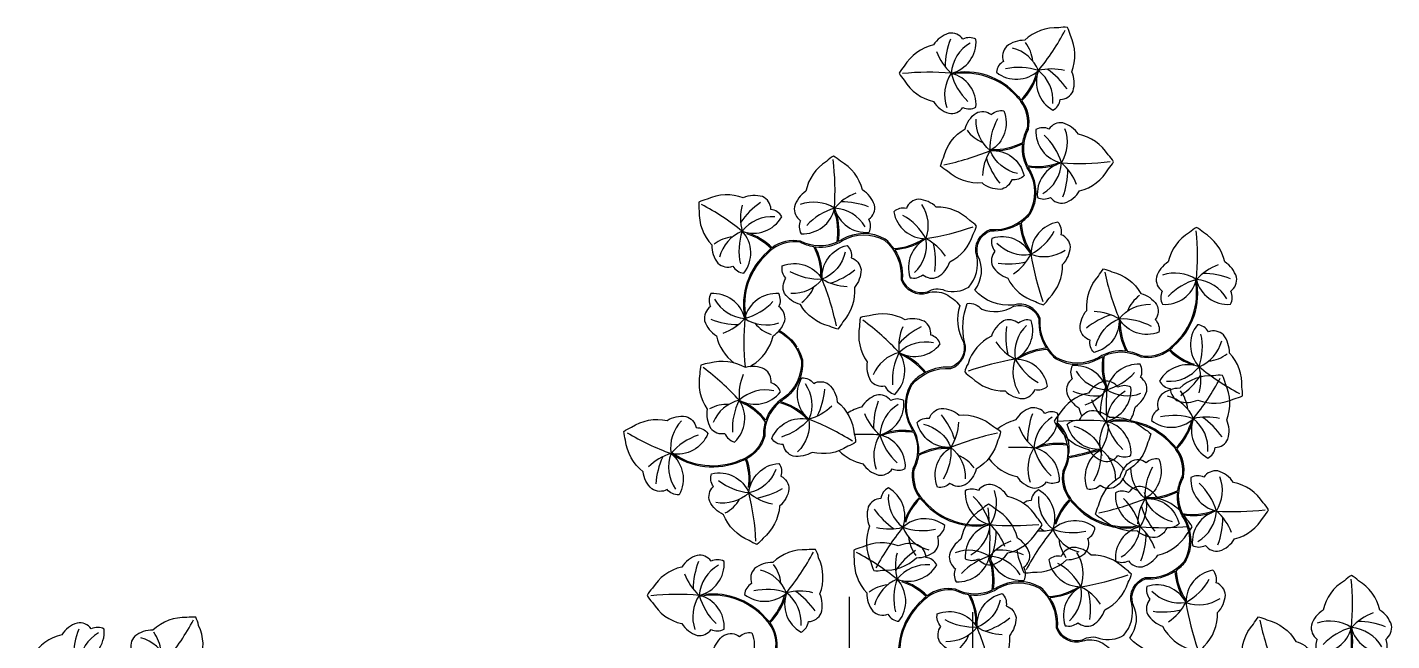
# Model space of a CAD drawing. Header units: millimetres. Extents: x 234.09 to 238.61, y 162.01 to 166.57.
# Drawn here: x 236.853 to 238.598, y 165.661 to 166.446 of the extents above; entities that cross this region are included whole.
import ezdxf

# ---------------------------------------------------------------- set-up
doc = ezdxf.new("R2010")
doc.units = ezdxf.units.MM
for name, color, linetype in [('62', 62, 'Continuous'), ('63', 63, 'Continuous'), ('CauleArvore', 253, 'Continuous')]:
    doc.layers.add(name, color=color, linetype=linetype)

msp = doc.modelspace()

# ---------------------------------------------------------------- linework, layer by layer
at = {"layer": '62'}
for points in [[(238.1799, 166.3906, 0.127493), (238.1464, 166.3905, 0.236268), (238.1132, 166.4194)], [(238.1649, 166.3486, 0.249386), (238.1464, 166.3905, 0.13922), (238.1045, 166.3928, 0.13922)], [(238.0753, 166.2562, -0.127493), (238.0849, 166.2882, -0.236268), (238.0666, 166.3283)], [(238.1198, 166.2587, -0.249386), (238.0849, 166.2882, -0.13922), (238.0946, 166.3291, -0.13922)], [(238.1522, 166.2332, 0.249386), (238.1758, 166.2724, 0.13922), (238.1536, 166.308, 0.13922)], [(238.1952, 166.245, 0.127493), (238.1758, 166.2724, 0.236268), (238.1804, 166.3162)], [(237.913, 166.2338, 0.127493), (237.8857, 166.2145, 0.236268), (237.8419, 166.2191)], [(237.7675, 166.2185, 0.127493), (237.7676, 166.1851, 0.236268), (237.7386, 166.1519)], [(238.0274, 166.153, 0.127493), (238.0026, 166.1755, 0.236268), (237.9975, 166.2192)], [(237.8094, 166.2035, 0.249386), (237.7676, 166.1851, 0.13922), (237.7653, 166.1432, 0.13922)], [(237.9248, 166.1908, 0.249386), (237.8857, 166.2145, 0.13922), (237.8501, 166.1923, 0.13922)], [(237.9881, 166.1321, 0.249386), (238.0026, 166.1755, 0.13922), (237.9731, 166.2053, 0.13922)], [(238.0934, 166.1699, 0.249386), (238.1368, 166.1555, 0.13922), (238.1667, 166.185, 0.13922)], [(237.8994, 166.1584, -0.249386), (237.8698, 166.1235, -0.13922), (237.829, 166.1332, -0.13922)], [(238.1144, 166.1306, 0.127493), (238.1368, 166.1555, 0.236268), (238.1806, 166.1606)], [(237.9019, 166.114, -0.127493), (237.8698, 166.1235, -0.236268), (237.8298, 166.1052)], [(238.2175, 166.0827, -0.127493), (238.2496, 166.0731, -0.236268), (238.2896, 166.0915)], [(237.973, 166.0629, 0.127493), (237.9683, 166.0298, 0.236268), (237.9349, 166.0011)], [(238.1313, 166.0646, 0.249386), (238.1168, 166.0212, 0.13922), (238.1463, 165.9913, 0.13922)], [(238.22, 166.0382, -0.249386), (238.2496, 166.0731, -0.13922), (238.2905, 166.0635, -0.13922)], [(238.0123, 166.0421, 0.249386), (237.9683, 166.0298, 0.13922), (237.96, 165.9886, 0.13922)], [(238.092, 166.0436, 0.127493), (238.1168, 166.0212, 0.236268), (238.122, 165.9775)], [(238.31, 165.9931, 0.249386), (238.3519, 166.0116, 0.13922), (238.3542, 166.0535, 0.13922)], [(238.352, 165.9781, 0.127493), (238.3519, 166.0116, 0.236268), (238.3808, 166.0448)], [(238.1946, 166.0058, 0.249386), (238.2337, 165.9822, 0.13922), (238.2694, 166.0044, 0.13922)], [(237.7689, 166.0019, 0.127493), (237.7639, 165.9688, 0.236268), (237.7303, 165.9403)], [(237.8482, 165.99, -0.249386), (237.853, 165.9445, -0.13922), (237.8177, 165.9217, -0.13922)], [(237.8081, 165.9807, 0.249386), (237.7639, 165.9688, 0.13922), (237.7553, 165.9277, 0.13922)], [(238.2064, 165.9629, 0.127493), (238.2337, 165.9822, 0.236268), (238.2775, 165.9776)], [(238.3781, 165.9452, 0.127493), (238.3446, 165.9451, 0.236268), (238.3114, 165.9741)], [(237.8821, 165.961, -0.127493), (237.853, 165.9445, -0.236268), (237.8385, 165.9029)], [(237.9672, 165.9635, 0.249386), (237.9436, 165.9243, 0.13922), (237.9658, 165.8887, 0.13922)], [(237.9242, 165.9516, 0.127493), (237.9436, 165.9243, 0.236268), (237.939, 165.8805)], [(237.9996, 165.938, -0.249386), (238.0345, 165.9084, -0.13922), (238.0248, 165.8676, -0.13922)], [(238.0441, 165.9405, -0.127493), (238.0345, 165.9084, -0.236268), (238.0529, 165.8684)], [(238.1642, 165.947, 0.249386), (238.1406, 165.9078, 0.13922), (238.1628, 165.8722, 0.13922)], [(238.2361, 165.9379, -0.127493), (238.2265, 165.9058, -0.236268), (238.2449, 165.8658)], [(238.3631, 165.9033, 0.249386), (238.3446, 165.9451, 0.13922), (238.3027, 165.9474, 0.13922)], [(238.1213, 165.9351, 0.127493), (238.1406, 165.9078, 0.236268), (238.136, 165.864)], [(238.1916, 165.9354, -0.249386), (238.2265, 165.9058, -0.13922), (238.2168, 165.865, -0.13922)], [(238.318, 165.8133, -0.249386), (238.2831, 165.8429, -0.13922), (238.2928, 165.8837, -0.13922)], [(237.8107, 165.8801, -0.249386), (237.7762, 165.8501, -0.13922), (237.7373, 165.8658, -0.13922)], [(238.2735, 165.8108, -0.127493), (238.2831, 165.8429, -0.236268), (238.2648, 165.8829)], [(238.3934, 165.7997, 0.127493), (238.374, 165.827, 0.236268), (238.3786, 165.8708)], [(237.8064, 165.8358, -0.127493), (237.7762, 165.8501, -0.236268), (237.7338, 165.838)], [(238.3504, 165.7878, 0.249386), (238.374, 165.827, 0.13922), (238.3518, 165.8626, 0.13922)], [(237.9545, 165.848, 0.249386), (237.973, 165.8062, 0.13922), (238.0149, 165.8039, 0.13922)], [(238.1465, 165.8454, 0.249386), (238.165, 165.8036, 0.13922), (238.2069, 165.8013, 0.13922)], [(237.9395, 165.8061, 0.127493), (237.973, 165.8062, 0.236268), (238.0062, 165.7772)], [(238.1455, 165.8015, 0.073906), (238.165, 165.8036, 0.236268), (238.1982, 165.7747)], [(238.1112, 165.7884, 0.127493), (238.0839, 165.7691, 0.236268), (238.0401, 165.7737)], [(237.9656, 165.7732, 0.127493), (237.9657, 165.7397, 0.236268), (237.9368, 165.7065)], [(238.123, 165.7455, 0.249386), (238.0839, 165.7691, 0.13922), (238.0482, 165.7469, 0.13922)], [(238.2256, 165.7077, 0.127493), (238.2008, 165.7301, 0.236268), (238.1956, 165.7738)], [(237.8578, 165.7225, 0.127493), (237.8244, 165.7224, 0.236268), (237.7912, 165.7514)], [(238.0076, 165.7582, 0.249386), (237.9657, 165.7397, 0.13922), (237.9635, 165.6978, 0.13922)], [(238.1863, 165.6867, 0.249386), (238.2008, 165.7301, 0.13922), (238.1713, 165.76, 0.13922)], [(237.8429, 165.6806, 0.249386), (237.8244, 165.7224, 0.13922), (237.7825, 165.7247, 0.13922)], [(238.2916, 165.7245, 0.249386), (238.335, 165.7101, 0.13922), (238.3649, 165.7396, 0.13922)], [(238.0976, 165.7131, -0.249386), (238.068, 165.6782, -0.13922), (238.0272, 165.6878, -0.13922)], [(238.3126, 165.6852, 0.127493), (238.335, 165.7101, 0.236268), (238.3788, 165.7152)], [(238.1001, 165.6686, -0.127493), (238.068, 165.6782, -0.236268), (238.028, 165.6598)], [(237.0651, 165.6359, 0.127493), (237.0316, 165.6358, 0.236268), (236.9984, 165.6648)]]:
    msp.add_lwpolyline(points, format="xyb", dxfattribs=at)
for centre, radius, start, end in [((237.8831, 166.6021), 0.3378, 321.2118, 331.7714), ((238.1255, 166.3945), 0.0985, 158.483, 179.4589), ((238.0834, 166.3835), 0.0487, 119.6574, 175.67), ((238.0926, 166.3982), 0.0467, 5.6141, 37.1536), ((238.079, 166.4372), 0.0667, 199.4906, 228.5531), ((238.102, 166.3111), 0.0985, 34.6356, 55.6115), ((238.0057, 166.0506), 0.3378, 85.0591, 95.6188), ((238.0757, 166.3598), 0.0492, 146.1879, 199.3614), ((238.1091, 166.4069), 0.0768, 194.8643, 226.5674), ((238.0927, 166.342), 0.0467, 216.393, 247.9324), ((237.9565, 166.6007), 0.3378, 281.7752, 292.3348), ((237.5485, 166.2363), 0.3378, 356.2981, 6.8577), ((238.1736, 166.3084), 0.0985, 197.935, 218.9109), ((238.1977, 166.6095), 0.3378, 266.2981, 276.8577), ((238.0854, 166.2631), 0.0985, 339.7219, 0.6979), ((237.5559, 165.9217), 0.3378, 51.2118, 61.7714), ((237.8469, 166.1406), 0.0985, 124.6356, 145.6115), ((237.8949, 166.124), 0.0985, 69.7219, 90.6979), ((237.9499, 166.5092), 0.3378, 278.9788, 289.5384), ((238.012, 166.1523), 0.3378, 355.0591, 5.6188), ((237.7598, 166.1312), 0.0467, 95.6141, 127.1536), ((237.9568, 166.2417), 0.079, 273.5334, 303.1581), ((237.9163, 166.1466), 0.0985, 352.4026, 13.3785), ((238.1079, 166.2417), 0.0985, 262.4026, 283.3785), ((238.4705, 166.2082), 0.3378, 188.9788, 199.5384), ((237.8497, 166.2122), 0.0985, 287.935, 308.9109), ((238.5621, 166.2015), 0.3378, 191.7752, 202.3348), ((238.3212, 166.0823), 0.0492, 56.1879, 109.3614), ((238.3985, 166.0791), 0.0667, 109.4906, 138.5531), ((238.3558, 166.0325), 0.0985, 68.483, 89.4589), ((237.816, 166.1314), 0.0467, 306.393, 337.9324), ((237.5573, 165.9951), 0.3378, 11.7752, 22.3348), ((238.3683, 166.0489), 0.0768, 104.8643, 136.5674), ((238.3449, 166.0746), 0.0487, 29.6574, 85.67), ((237.7745, 166.122), 0.0487, 209.6574, 265.67), ((237.7512, 166.1477), 0.0768, 284.8643, 316.5674), ((238.3034, 166.0653), 0.0467, 126.393, 157.9324), ((238.2697, 165.9844), 0.0985, 107.935, 128.9109), ((237.7636, 166.1641), 0.0985, 248.483, 269.4589), ((237.7209, 166.1176), 0.0667, 289.4906, 318.5531), ((238.1075, 166.0444), 0.3378, 175.0591, 185.6188), ((237.7982, 166.1143), 0.0492, 236.1879, 289.3614), ((237.8199, 166.097), 0.0467, 219.4615, 251.001), ((237.721, 165.7996), 0.3378, 42.9618, 53.5214), ((238.0404, 165.9744), 0.0985, 116.3856, 137.3616), ((238.2031, 166.0501), 0.0985, 172.4026, 193.3785), ((238.3596, 166.0654), 0.0467, 275.6141, 307.1536), ((237.5149, 165.7404), 0.3378, 42.5222, 53.0818), ((238.1696, 165.6875), 0.3378, 98.9788, 109.5384), ((238.5635, 166.2749), 0.3378, 231.2118, 241.7714), ((238.2725, 166.056), 0.0985, 304.6356, 325.6115), ((238.0813, 166.1568), 0.3378, 321.2118, 331.7714), ((237.775, 165.9913), 0.0985, 334.1591, 355.1351), ((238.2245, 166.0727), 0.0985, 249.7219, 270.6979), ((238.3237, 165.9491), 0.0985, 158.483, 179.4589), ((238.5709, 165.9604), 0.3378, 176.2981, 181.7574), ((238.2816, 165.9381), 0.0487, 119.6574, 175.67), ((238.2908, 165.9528), 0.0467, 5.6141, 37.1536), ((237.7482, 165.9167), 0.0467, 86.9246, 118.464), ((238.034, 165.9336), 0.0985, 159.7219, 180.6979), ((238.2772, 165.9918), 0.0667, 199.4906, 228.5531), ((237.7252, 165.9079), 0.0492, 135.4956, 188.6691), ((237.7295, 165.63), 0.3378, 57.9993, 68.5589), ((237.9458, 165.8883), 0.0985, 17.935, 38.9109), ((238.2311, 165.9171), 0.0985, 159.7219, 180.6979), ((238.2039, 165.6052), 0.3378, 85.0591, 95.6188), ((238.2739, 165.9144), 0.0492, 146.1879, 199.3614), ((238.3073, 165.9615), 0.0768, 194.8643, 226.5674), ((238.3002, 165.8658), 0.0985, 34.6356, 55.6115), ((237.7932, 166.2175), 0.3378, 239.2382, 249.7979), ((237.7354, 165.8511), 0.0768, 108.2896, 139.9927), ((237.9218, 165.5872), 0.3378, 86.2981, 91.8134), ((238.1629, 165.5959), 0.3378, 101.7752, 112.3348), ((238.1188, 165.5707), 0.3378, 86.2981, 91.8134), ((237.6953, 165.8365), 0.0667, 106.3039, 135.3664), ((237.7555, 165.8554), 0.0985, 155.3981, 176.374), ((237.7221, 165.8832), 0.0487, 159.187, 215.1996), ((238.0267, 165.8546), 0.0467, 36.393, 67.9324), ((238.2187, 165.852), 0.0467, 36.393, 67.9324), ((238.2909, 165.8967), 0.0467, 216.393, 247.9324), ((237.4479, 165.7704), 0.3378, 3.0856, 13.6452), ((237.7697, 165.9408), 0.0985, 279.2455, 300.2214), ((238.0437, 165.8369), 0.0492, 326.1879, 19.3614), ((238.2357, 165.8343), 0.0492, 326.1879, 19.3614), ((237.7242, 165.8659), 0.0467, 297.7034, 329.2429), ((238.0103, 165.7898), 0.0768, 14.8643, 46.5674), ((237.7467, 165.7909), 0.3378, 356.2981, 6.8577), ((238.1547, 166.1554), 0.3378, 281.7752, 292.3348), ((238.2023, 165.7872), 0.0768, 14.8643, 46.5674), ((238.3718, 165.863), 0.0985, 197.935, 218.9109), ((238.0174, 165.8855), 0.0985, 214.6356, 235.6115), ((238.3959, 166.1641), 0.3378, 266.2981, 276.8577), ((238.2836, 165.8177), 0.0985, 339.7219, 0.6979), ((238.2363, 165.5945), 0.3378, 141.2118, 151.7714), ((238.036, 165.8132), 0.0487, 299.6574, 355.67), ((238.1137, 166.1461), 0.3378, 265.0591, 275.6188), ((238.0404, 165.7595), 0.0667, 19.4906, 48.5531), ((237.9939, 165.8022), 0.0985, 338.483, 359.4589), ((238.4283, 165.592), 0.3378, 141.2118, 151.7714), ((238.2094, 165.8829), 0.0985, 231.9295, 235.6115), ((238.228, 165.8106), 0.0487, 299.6574, 355.67), ((238.3057, 166.1435), 0.3378, 265.0591, 275.6188), ((238.2324, 165.7569), 0.0667, 19.4906, 48.5531), ((238.1859, 165.7996), 0.0985, 338.483, 359.4589), ((238.0268, 165.7985), 0.0467, 185.6141, 217.1536), ((238.2188, 165.7959), 0.0467, 185.6141, 217.1536), ((237.8034, 165.7264), 0.0985, 158.483, 179.4589), ((237.561, 165.9341), 0.3378, 321.2118, 331.7714), ((237.7541, 165.4764), 0.3378, 51.2118, 61.7714), ((238.0451, 165.6953), 0.0985, 124.6356, 145.6115), ((238.0931, 165.6786), 0.0985, 69.7219, 90.6979), ((237.7569, 165.7691), 0.0667, 199.4906, 228.5531), ((237.7613, 165.7154), 0.0487, 119.6574, 175.67), ((237.7706, 165.7302), 0.0467, 5.6141, 37.1536), ((238.1481, 166.0638), 0.3378, 278.9788, 289.5384), ((237.958, 165.6859), 0.0467, 95.6141, 127.1536), ((238.155, 165.7963), 0.079, 273.5334, 303.1581), ((238.2102, 165.7069), 0.3378, 355.0591, 5.6188), ((237.6837, 165.3825), 0.3378, 85.0591, 95.6188), ((237.7536, 165.6917), 0.0492, 146.1879, 199.3614), ((237.787, 165.7388), 0.0768, 194.8643, 226.5674), ((237.7799, 165.6431), 0.0985, 34.6356, 55.6115), ((238.1145, 165.7012), 0.0985, 352.4026, 13.3785), ((238.6687, 165.7628), 0.3378, 188.9788, 199.5384), ((238.3061, 165.7963), 0.0985, 262.4026, 283.3785), ((238.5967, 165.6337), 0.0667, 109.4906, 138.5531), ((237.0107, 165.6398), 0.0985, 158.483, 179.4589), ((236.7683, 165.8475), 0.3378, 321.2118, 331.7714), ((237.7555, 165.5498), 0.3378, 11.7752, 22.3348), ((238.0479, 165.7669), 0.0985, 287.935, 308.9109), ((238.7603, 165.7562), 0.3378, 191.7752, 202.3348), ((238.5194, 165.637), 0.0492, 56.1879, 109.3614), ((238.5664, 165.6036), 0.0768, 104.8643, 136.5674), ((238.5431, 165.6293), 0.0487, 29.6574, 85.67), ((238.554, 165.5872), 0.0985, 68.483, 89.4589), ((236.9686, 165.6288), 0.0487, 119.6574, 175.67), ((236.9778, 165.6436), 0.0467, 5.6141, 37.1536), ((238.0142, 165.686), 0.0467, 306.393, 337.9324)]:
    msp.add_arc(centre, radius, start, end, dxfattribs=at)
at = {"layer": '63'}
for points in [[(238.1464, 166.3905, 0.367619), (238.1649, 166.3399, 0.244009), (238.1744, 166.3537, 0.287728), (238.1907, 166.3644, 0.1746), (238.1891, 166.389, 0.205226), (238.1873, 166.4353, 0.068851), (238.1836, 166.4458, 0.068851), (238.1724, 166.4453, 0.205226), (238.1289, 166.4293, 0.1746), (238.1056, 166.4215, 0.287728), (238.1018, 166.4024, 0.244009), (238.0927, 166.3884, 0.367619)], [(238.0123, 166.4234, 0.205226), (237.9748, 166.3962, 0.068851), (237.9682, 166.3872, 0.068851), (237.9748, 166.3782, 0.205226), (238.0123, 166.3509, 0.1746), (238.0318, 166.3359, 0.287728), (238.0498, 166.3434, 0.244009), (238.0665, 166.3437, 0.367619), (238.0348, 166.3872, 0.367619), (238.0665, 166.4306, 0.244009), (238.0498, 166.4309, 0.287728), (238.0318, 166.4384, 0.1746)], [(238.0849, 166.2882, -0.367619), (238.1281, 166.2562, -0.244009), (238.1123, 166.251, -0.287728), (238.0974, 166.2385, -0.1746), (238.0743, 166.2469, -0.205226), (238.0303, 166.2617, -0.068851), (238.0213, 166.2683, -0.068851), (238.025, 166.2789, -0.205226), (238.0526, 166.3161, -0.1746), (238.0667, 166.3362, -0.287728), (238.0862, 166.3344, -0.244009), (238.1022, 166.3392, -0.367619)], [(238.1758, 166.2724, 0.367619), (238.1451, 166.2282, 0.244009), (238.1618, 166.2283, 0.287728), (238.18, 166.2212, 0.1746), (238.1991, 166.2366, 0.205226), (238.236, 166.2647, 0.068851), (238.2425, 166.2738, 0.068851), (238.2356, 166.2827, 0.205226), (238.1976, 166.3091, 0.1746), (238.1777, 166.3236, 0.287728), (238.1599, 166.3158, 0.244009), (238.1432, 166.3151, 0.367619)], [(237.8857, 166.2145, 0.367619), (237.9298, 166.1837, 0.244009), (237.9297, 166.2004, 0.287728), (237.9368, 166.2186, 0.1746), (237.9214, 166.2378, 0.205226), (237.8934, 166.2747, 0.068851), (237.8842, 166.2811, 0.068851), (237.8754, 166.2743, 0.205226), (237.849, 166.2362, 0.1746), (237.8344, 166.2164, 0.287728), (237.8423, 166.1985, 0.244009), (237.8429, 166.1818, 0.367619)], [(237.7676, 166.1851, 0.367619), (237.8181, 166.2035, 0.244009), (237.8044, 166.213, 0.287728), (237.7936, 166.2293, 0.1746), (237.769, 166.2277, 0.205226), (237.7227, 166.226, 0.068851), (237.7122, 166.2222, 0.068851), (237.7127, 166.211, 0.205226), (237.7287, 166.1675, 0.1746), (237.7365, 166.1442, 0.287728), (237.7557, 166.1404, 0.244009), (237.7697, 166.1313, 0.367619)], [(238.0026, 166.1755, 0.367619), (237.9823, 166.1256, 0.244009), (237.9985, 166.1294, 0.287728), (238.0178, 166.1265, 0.1746), (238.0331, 166.1457, 0.205226), (238.063, 166.1812, 0.068851), (238.0673, 166.1915, 0.068851), (238.0587, 166.1986, 0.205226), (238.0157, 166.216, 0.1746), (237.9932, 166.2259, 0.287728), (237.9775, 166.2143, 0.244009), (237.9614, 166.21, 0.367619)], [(238.1368, 166.1555, 0.367619), (238.087, 166.1758, 0.244009), (238.0908, 166.1595, 0.287728), (238.0878, 166.1402, 0.1746), (238.1071, 166.1249, 0.205226), (238.1425, 166.0951, 0.068851), (238.1529, 166.0908, 0.068851), (238.16, 166.0994, 0.205226), (238.1774, 166.1423, 0.1746), (238.1873, 166.1649, 0.287728), (238.1757, 166.1805, 0.244009), (238.1714, 166.1967, 0.367619)], [(238.3848, 166.1457, 0.205226), (238.3575, 166.1832, 0.068851), (238.3485, 166.1898, 0.068851), (238.3395, 166.1832, 0.205226), (238.3123, 166.1457, 0.1746), (238.2973, 166.1262, 0.287728), (238.3048, 166.1082, 0.244009), (238.3051, 166.0915, 0.367619), (238.3485, 166.1232, 0.367619), (238.392, 166.0915, 0.244009), (238.3923, 166.1082, 0.287728), (238.3998, 166.1262, 0.1746)], [(237.8698, 166.1235, -0.367619), (237.9018, 166.1668, -0.244009), (237.907, 166.1509, -0.287728), (237.9196, 166.136, -0.1746), (237.9111, 166.1129, -0.205226), (237.8963, 166.069, -0.068851), (237.8897, 166.0599, -0.068851), (237.8792, 166.0636, -0.205226), (237.842, 166.0912, -0.1746), (237.8218, 166.1054, -0.287728), (237.8236, 166.1248, -0.244009), (237.8189, 166.1408, -0.367619)], [(238.2496, 166.0731, -0.367619), (238.2176, 166.0299, -0.244009), (238.2124, 166.0457, -0.287728), (238.1998, 166.0607, -0.1746), (238.2083, 166.0838, -0.205226), (238.2231, 166.1277, -0.068851), (238.2297, 166.1367, -0.068851), (238.2403, 166.1331, -0.205226), (238.2774, 166.1054, -0.1746), (238.2976, 166.0913, -0.287728), (238.2958, 166.0719, -0.244009), (238.3006, 166.0559, -0.367619)], [(237.9683, 166.0298, 0.367619), (238.0209, 166.0408, 0.244009), (238.0087, 166.0522, 0.287728), (238.0004, 166.0698, 0.1746), (237.9759, 166.0718, 0.205226), (237.9298, 166.0767, 0.068851), (237.9188, 166.0745, 0.068851), (237.9177, 166.0633, 0.205226), (237.9273, 166.018, 0.1746), (237.9317, 165.9938, 0.287728), (237.9501, 165.9873, 0.244009), (237.9627, 165.9763, 0.367619)], [(238.1168, 166.0212, 0.367619), (238.1371, 166.071, 0.244009), (238.1209, 166.0673, 0.287728), (238.1016, 166.0702, 0.1746), (238.0863, 166.0509, 0.205226), (238.0564, 166.0155, 0.068851), (238.0521, 166.0052, 0.068851), (238.0608, 165.998, 0.205226), (238.1037, 165.9806, 0.1746), (238.1262, 165.9708, 0.287728), (238.1419, 165.9824, 0.244009), (238.1581, 165.9866, 0.367619)], [(238.3519, 166.0116, 0.367619), (238.3013, 165.9932, 0.244009), (238.3151, 165.9836, 0.287728), (238.3258, 165.9674, 0.1746), (238.3504, 165.969, 0.205226), (238.3967, 165.9707, 0.068851), (238.4072, 165.9745, 0.068851), (238.4067, 165.9857, 0.205226), (238.3907, 166.0291, 0.1746), (238.3829, 166.0525, 0.287728), (238.3638, 166.0563, 0.244009), (238.3497, 166.0654, 0.367619)], [(237.7639, 165.9688, 0.367619), (237.8167, 165.9794, 0.244009), (237.8045, 165.9909, 0.287728), (237.7963, 166.0085, 0.1746), (237.7718, 166.0107, 0.205226), (237.7258, 166.016, 0.068851), (237.7148, 166.0138, 0.068851), (237.7136, 166.0027, 0.205226), (237.7229, 165.9573, 0.1746), (237.7271, 165.9331, 0.287728), (237.7454, 165.9264, 0.244009), (237.7579, 165.9153, 0.367619)], [(237.853, 165.9445, -0.367619), (237.8439, 165.9975, -0.244009), (237.859, 165.9903, -0.287728), (237.8784, 165.9891, -0.1746), (237.8892, 165.9669, -0.205226), (237.9107, 165.9259, -0.068851), (237.9127, 165.9149, -0.068851), (237.9027, 165.9098, -0.205226), (237.857, 165.902, -0.1746), (237.8329, 165.8973, -0.287728), (237.8201, 165.912, -0.244009), (237.8053, 165.9196, -0.367619)], [(238.2105, 165.978, 0.205226), (238.173, 165.9508, 0.068851), (238.1664, 165.9418, 0.068851), (238.173, 165.9328, 0.205226), (238.2105, 165.9056, 0.1746), (238.23, 165.8906, 0.287728), (238.248, 165.8981, 0.244009), (238.2647, 165.8983, 0.367619), (238.233, 165.9418, 0.367619), (238.2647, 165.9853, 0.244009), (238.248, 165.9855, 0.287728), (238.23, 165.993, 0.1746)], [(238.3446, 165.9451, 0.367619), (238.3631, 165.8946, 0.244009), (238.3726, 165.9083, 0.287728), (238.3888, 165.9191, 0.1746), (238.3873, 165.9436, 0.205226), (238.3855, 165.9899, 0.068851), (238.3818, 166.0005, 0.068851), (238.3706, 166, 0.205226), (238.3271, 165.984, 0.1746), (238.3038, 165.9761, 0.287728), (238.3, 165.957, 0.244009), (238.2909, 165.943, 0.367619)], [(238.0345, 165.9084, -0.367619), (237.9913, 165.9404, -0.244009), (238.0071, 165.9457, -0.287728), (238.0221, 165.9582, -0.1746), (238.0452, 165.9497, -0.205226), (238.0891, 165.935, -0.068851), (238.0981, 165.9284, -0.068851), (238.0945, 165.9178, -0.205226), (238.0668, 165.8806, -0.1746), (238.0527, 165.8605, -0.287728), (238.0333, 165.8622, -0.244009), (238.0173, 165.8575, -0.367619)], [(238.2265, 165.9058, -0.367619), (238.1833, 165.9378, -0.244009), (238.1991, 165.9431, -0.287728), (238.2141, 165.9556, -0.1746), (238.2372, 165.9471, -0.205226), (238.2811, 165.9324, -0.068851), (238.2901, 165.9258, -0.068851), (238.2865, 165.9152, -0.205226), (238.2588, 165.878, -0.1746), (238.2447, 165.8579, -0.287728), (238.2253, 165.8596, -0.244009), (238.2093, 165.8549, -0.367619)], [(237.6408, 165.8773, -0.205226), (237.6184, 165.9178, -0.068851), (237.6162, 165.9288, -0.068851), (237.6261, 165.9341, -0.205226), (237.6716, 165.9428, -0.1746), (237.6956, 165.9481, -0.287728), (237.7087, 165.9337, -0.244009), (237.7237, 165.9264, -0.367619), (237.6766, 165.9005, -0.367619), (237.6868, 165.8477, -0.244009), (237.6716, 165.8545, -0.287728), (237.6521, 165.8554, -0.1746)], [(237.7762, 165.8501, -0.367619), (237.8143, 165.888, -0.244009), (237.8171, 165.8715, -0.287728), (237.8273, 165.8549, -0.1746), (237.8154, 165.8333, -0.205226), (237.7942, 165.7921, -0.068851), (237.7863, 165.7842, -0.068851), (237.7764, 165.7894, -0.205226), (237.7438, 165.8223, -0.1746), (237.726, 165.8393, -0.287728), (237.7307, 165.8583, -0.244009), (237.7284, 165.8748, -0.367619)], [(238.2831, 165.8429, -0.367619), (238.3263, 165.8109, -0.244009), (238.3105, 165.8056, -0.287728), (238.2955, 165.7931, -0.1746), (238.2725, 165.8016, -0.205226), (238.2285, 165.8163, -0.068851), (238.2195, 165.8229, -0.068851), (238.2232, 165.8335, -0.205226), (238.2508, 165.8707, -0.1746), (238.2649, 165.8908, -0.287728), (238.2843, 165.8891, -0.244009), (238.3004, 165.8938, -0.367619)], [(238.374, 165.827, 0.367619), (238.3433, 165.7829, 0.244009), (238.36, 165.783, 0.287728), (238.3781, 165.7759, 0.1746), (238.3973, 165.7913, 0.205226), (238.4342, 165.8193, 0.068851), (238.4407, 165.8284, 0.068851), (238.4338, 165.8373, 0.205226), (238.3958, 165.8637, 0.1746), (238.3759, 165.8783, 0.287728), (238.3581, 165.8704, 0.244009), (238.3414, 165.8698, 0.367619)], [(237.973, 165.8062, 0.367619), (237.9545, 165.8567, 0.244009), (237.945, 165.843, 0.287728), (237.9288, 165.8322, 0.1746), (237.9304, 165.8077, 0.205226), (237.9321, 165.7614, 0.068851), (237.9359, 165.7508, 0.068851), (237.947, 165.7513, 0.205226), (237.9905, 165.7673, 0.1746), (238.0138, 165.7752, 0.287728), (238.0176, 165.7943, 0.244009), (238.0267, 165.8083, 0.367619)], [(238.1071, 165.7733, 0.205226), (238.1446, 165.8005, 0.068851), (238.1512, 165.8095, 0.068851), (238.1446, 165.8185, 0.205226), (238.1071, 165.8457, 0.1746), (238.0876, 165.8607, 0.287728), (238.0696, 165.8532, 0.244009), (238.0529, 165.853, 0.367619), (238.0846, 165.8095, 0.367619), (238.0529, 165.766, 0.244009), (238.0696, 165.7658, 0.287728), (238.0876, 165.7583, 0.1746)], [(238.2991, 165.7707, 0.205226), (238.3366, 165.7979, 0.068851), (238.3432, 165.8069, 0.068851), (238.3366, 165.8159, 0.205226), (238.2991, 165.8431, 0.1746), (238.2796, 165.8581, 0.287728), (238.2616, 165.8506, 0.244009), (238.2449, 165.8504, 0.367619), (238.2766, 165.8069, 0.367619), (238.2449, 165.7634, 0.244009), (238.2616, 165.7632, 0.287728), (238.2796, 165.7557, 0.1746)], [(238.0839, 165.7691, 0.367619), (238.128, 165.7384, 0.244009), (238.1279, 165.7551, 0.287728), (238.135, 165.7732, 0.1746), (238.1196, 165.7924, 0.205226), (238.0916, 165.8293, 0.068851), (238.0824, 165.8357, 0.068851), (238.0736, 165.8289, 0.205226), (238.0472, 165.7908, 0.1746), (238.0326, 165.771, 0.287728), (238.0405, 165.7532, 0.244009), (238.0411, 165.7365, 0.367619)], [(237.9657, 165.7397, 0.367619), (238.0163, 165.7581, 0.244009), (238.0026, 165.7677, 0.287728), (237.9918, 165.7839, 0.1746), (237.9672, 165.7823, 0.205226), (237.9209, 165.7806, 0.068851), (237.9104, 165.7768, 0.068851), (237.9109, 165.7656, 0.205226), (237.9269, 165.7222, 0.1746), (237.9347, 165.6988, 0.287728), (237.9539, 165.695, 0.244009), (237.9679, 165.6859, 0.367619)], [(238.2008, 165.7301, 0.367619), (238.1805, 165.6803, 0.244009), (238.1967, 165.6841, 0.287728), (238.216, 165.6811, 0.1746), (238.2313, 165.7004, 0.205226), (238.2612, 165.7358, 0.068851), (238.2655, 165.7461, 0.068851), (238.2568, 165.7533, 0.205226), (238.2139, 165.7707, 0.1746), (238.1914, 165.7805, 0.287728), (238.1757, 165.7689, 0.244009), (238.1596, 165.7647, 0.367619)], [(237.6903, 165.7553, 0.205226), (237.6528, 165.7281, 0.068851), (237.6461, 165.7191, 0.068851), (237.6528, 165.7101, 0.205226), (237.6903, 165.6829, 0.1746), (237.7098, 165.6679, 0.287728), (237.7278, 165.6754, 0.244009), (237.7445, 165.6757, 0.367619), (237.7128, 165.7191, 0.367619), (237.7445, 165.7626, 0.244009), (237.7278, 165.7628, 0.287728), (237.7098, 165.7703, 0.1746)], [(237.8244, 165.7224, 0.367619), (237.8428, 165.6719, 0.244009), (237.8523, 165.6856, 0.287728), (237.8686, 165.6964, 0.1746), (237.867, 165.721, 0.205226), (237.8653, 165.7673, 0.068851), (237.8615, 165.7778, 0.068851), (237.8503, 165.7773, 0.205226), (237.8068, 165.7613, 0.1746), (237.7835, 165.7535, 0.287728), (237.7797, 165.7343, 0.244009), (237.7706, 165.7203, 0.367619)], [(238.335, 165.7101, 0.367619), (238.2852, 165.7304, 0.244009), (238.289, 165.7141, 0.287728), (238.286, 165.6949, 0.1746), (238.3053, 165.6795, 0.205226), (238.3407, 165.6497, 0.068851), (238.3511, 165.6454, 0.068851), (238.3582, 165.654, 0.205226), (238.3756, 165.697, 0.1746), (238.3855, 165.7195, 0.287728), (238.3739, 165.7352, 0.244009), (238.3696, 165.7513, 0.367619)], [(238.583, 165.7003, 0.205226), (238.5557, 165.7378, 0.068851), (238.5467, 165.7445, 0.068851), (238.5377, 165.7378, 0.205226), (238.5105, 165.7003, 0.1746), (238.4955, 165.6808, 0.287728), (238.503, 165.6628, 0.244009), (238.5033, 165.6461, 0.367619), (238.5467, 165.6778, 0.367619), (238.5902, 165.6461, 0.244009), (238.5905, 165.6628, 0.287728), (238.598, 165.6808, 0.1746)], [(238.068, 165.6782, -0.367619), (238.1, 165.7214, -0.244009), (238.1052, 165.7056, -0.287728), (238.1178, 165.6906, -0.1746), (238.1093, 165.6675, -0.205226), (238.0945, 165.6236, -0.068851), (238.0879, 165.6146, -0.068851), (238.0774, 165.6182, -0.205226), (238.0402, 165.6459, -0.1746), (238.02, 165.66, -0.287728), (238.0218, 165.6794, -0.244009), (238.017, 165.6954, -0.367619)], [(236.8975, 165.6687, 0.205226), (236.86, 165.6415, 0.068851), (236.8534, 165.6325, 0.068851), (236.86, 165.6235, 0.205226), (236.8975, 165.5963, 0.1746), (236.917, 165.5813, 0.287728), (236.935, 165.5888, 0.244009), (236.9517, 165.5891, 0.367619), (236.92, 165.6325, 0.367619), (236.9517, 165.676, 0.244009), (236.935, 165.6762, 0.287728), (236.917, 165.6837, 0.1746)], [(237.0316, 165.6358, 0.367619), (237.05, 165.5853, 0.244009), (237.0596, 165.599, 0.287728), (237.0758, 165.6098, 0.1746), (237.0742, 165.6344, 0.205226), (237.0725, 165.6807, 0.068851), (237.0687, 165.6912, 0.068851), (237.0575, 165.6907, 0.205226), (237.0141, 165.6747, 0.1746), (236.9907, 165.6669, 0.287728), (236.9869, 165.6477, 0.244009), (236.9778, 165.6337, 0.367619)], [(238.4478, 165.6278, -0.367619), (238.4158, 165.5845, -0.244009), (238.4106, 165.6004, -0.287728), (238.398, 165.6153, -0.1746), (238.4065, 165.6384, -0.205226), (238.4213, 165.6823, -0.068851), (238.4279, 165.6914, -0.068851), (238.4385, 165.6877, -0.205226), (238.4756, 165.6601, -0.1746), (238.4958, 165.6459, -0.287728), (238.494, 165.6265, -0.244009), (238.4988, 165.6105, -0.367619)], [(237.7628, 165.6202, -0.367619), (237.8061, 165.5882, -0.244009), (237.7902, 165.5829, -0.287728), (237.7753, 165.5704, -0.1746), (237.7522, 165.5789, -0.205226), (237.7083, 165.5937, -0.068851), (237.6992, 165.6003, -0.068851), (237.7029, 165.6108, -0.205226), (237.7305, 165.648, -0.1746), (237.7447, 165.6682, -0.287728), (237.7641, 165.6664, -0.244009), (237.7801, 165.6711, -0.367619)]]:
    msp.add_lwpolyline(points, format="xyb", close=True, dxfattribs=at)
for points in [[(238.1243, 166.3533, 0.036578), (238.1197, 166.3584, 0.26706), (238.0348, 166.3872)], [(238.1242, 166.351, 0.046244), (238.1186, 166.3573, 0.267271), (238.0351, 166.3857, 0.267271)], [(238.1266, 166.2987, -0.086488), (238.1323, 166.3163, 0.20505), (238.1241, 166.3512, 0.20505)], [(238.1324, 166.2691, -0.235468), (238.1337, 166.3158, 0.206382), (238.1253, 166.3521, 0.26706)], [(237.9967, 166.1718, -0.112191), (237.9626, 166.1614, -0.164024), (237.9723, 166.1236, 0.399705), (238.0045, 166.1075, -0.242829), (238.0268, 166.1093, 0.204138), (238.0573, 166.1134, 0.235905), (238.0675, 166.1531, -0.403135), (238.0848, 166.1872, 0.242397), (238.135, 166.2083, 0.261802), (238.1345, 166.2622, -0.170499), (238.1263, 166.2969, 0.20505)], [(238.1242, 166.1964, 0.067526), (238.1363, 166.2075, 0.262665), (238.1358, 166.263, -0.024866), (238.1332, 166.2675, 0.206382)], [(237.8699, 166.1304, 0.111982), (237.8611, 166.165, 0.170499), (237.8959, 166.1731, -0.261802), (237.9497, 166.1737, -0.242397), (237.9708, 166.1234, 0.403135), (238.0049, 166.1061, -0.193811), (238.0278, 166.1046, -0.110591), (238.0458, 166.0897, 0.203779), (238.0505, 166.0431, -0.399705), (238.0344, 166.011, 0.164024), (237.9967, 166.0012), (237.9952, 166.0003, 0.067526), (237.9831, 165.9892, 0.262665), (237.9836, 165.9337, -0.024866), (237.9862, 165.9292, 0.11396), (237.9501, 165.9266)], [(237.9616, 166.1628, 0.067526), (237.9506, 166.1749, 0.262665), (237.8951, 166.1744, -0.024866), (237.8906, 166.1718, 0.206382)], [(238.2495, 166.0662, 0.111982), (238.2583, 166.0317, 0.170499), (238.2236, 166.0236, -0.261802), (238.1697, 166.023, -0.242397), (238.1486, 166.0733, 0.403135), (238.1145, 166.0906, -0.246589), (238.065, 166.1098, 0.297406), (238.0689, 166.1536, -0.399705), (238.085, 166.1857, 0.164024), (238.1227, 166.1954, 0.112191), (238.1332, 166.1613)], [(237.8047, 166.163, 0.036578), (237.7997, 166.1583, 0.26706), (237.7709, 166.0735)], [(237.807, 166.1628, 0.046244), (237.8007, 166.1573, 0.267271), (237.7723, 166.0738, 0.267271)], [(237.8889, 166.171, -0.235468), (237.8422, 166.1723, 0.206382), (237.8059, 166.1639, 0.26706)], [(237.8593, 166.1652, -0.086488), (237.8417, 166.1709, 0.20505), (237.8068, 166.1627, 0.20505)], [(238.3124, 166.0339, 0.046244), (238.3187, 166.0394, 0.267271), (238.3471, 166.1229, 0.267271)], [(238.3147, 166.0337, 0.036578), (238.3197, 166.0383, 0.26706), (238.3485, 166.1232)], [(237.778, 166.0118, 0.015462), (237.7799, 166.0135, 0.205226), (237.8071, 166.051, 0.1746), (237.8221, 166.0705, 0.287728), (237.8146, 166.0885, 0.244009), (237.8143, 166.1052, 0.367619), (237.7709, 166.0735, 0.367619), (237.7274, 166.1052, 0.244009), (237.7271, 166.0885, 0.287728), (237.7196, 166.0705, 0.1746), (237.7346, 166.051, 0.205226)], [(238.0276, 165.9085, 0.111982), (237.9931, 165.8997, 0.170499), (237.9849, 165.9345, -0.261802), (237.9844, 165.9883, -0.242397), (238.0346, 166.0094, 0.403135), (238.0519, 166.0435, -0.148926), (238.0555, 166.0927, -0.248003), (238.0739, 166.0853, 0.232235), (238.1149, 166.0891, -0.399705), (238.1471, 166.0731, 0.164024), (238.1568, 166.0353, 0.112191), (238.1227, 166.0249)], [(237.8152, 166.058, -0.128833), (237.8376, 166.0367, -0.262665)], [(237.7346, 166.051, 0.180009), (237.7571, 166.0166, 0.068851)], [(237.8142, 166.0569, -0.206326), (237.8433, 166.0198, -0.261802), (237.8199, 165.9713, 0.170499), (237.7977, 165.9433, -0.20505)], [(237.8385, 166.0352, -0.067526), (237.8447, 166.02, -0.262665), (237.8207, 165.97, 0.024866), (237.8164, 165.967, -0.206382)], [(238.1578, 166.0339, 0.067526), (238.1689, 166.0217, 0.262665), (238.2243, 166.0223, -0.024866), (238.2289, 166.0249, 0.206382)], [(238.2305, 166.0257, -0.235468), (238.2772, 166.0243, 0.206382), (238.3135, 166.0328, 0.26706)], [(238.2601, 166.0315, -0.086488), (238.2777, 166.0258, 0.20505), (238.3126, 166.034, 0.20505)], [(238.2337, 165.9822, 0.367619), (238.1896, 166.0129, 0.244009), (238.1897, 165.9962, 0.287728), (238.1826, 165.9781, 0.1746), (238.198, 165.9589, 0.048022), (238.2018, 165.9483, 0.068851)], [(238.2639, 165.9431, 0.079632), (238.2704, 165.9605, 0.1746), (238.285, 165.9803, 0.287728), (238.2771, 165.9981, 0.244009), (238.2765, 166.0148, 0.367619), (238.2337, 165.9822, 0.367619)], [(237.9436, 165.9243, 0.367619), (237.9743, 165.9684, 0.244009), (237.9576, 165.9683, 0.287728), (237.9395, 165.9754, 0.1746), (237.9203, 165.96, 0.084418), (237.9022, 165.9521, 0.068851)], [(237.815, 165.9659, 0.235468), (237.7964, 165.923, -0.206382), (237.7733, 165.8938, -0.26706)], [(238.1406, 165.9078, 0.367619), (238.1714, 165.9519, 0.244009), (238.1547, 165.9518, 0.287728), (238.1365, 165.9589, 0.1746), (238.1173, 165.9435, 0.112126), (238.0941, 165.9318, 0.068851)], [(237.7972, 165.9416, 0.086488), (237.7948, 165.9232, -0.20505), (237.7726, 165.8951, -0.20505)], [(238.1704, 165.938, -0.316495), (238.1777, 165.8782, 0.206382), (238.1862, 165.842, 0.26706)], [(238.3225, 165.9079, 0.036578), (238.3179, 165.913, 0.26706), (238.233, 165.9418)], [(238.3224, 165.9057, 0.046244), (238.3168, 165.912, 0.267271), (238.2333, 165.9403, 0.267271)], [(237.8915, 165.9041, 0.150126), (237.9219, 165.8876, 0.1746), (237.9417, 165.873, 0.287728), (237.9595, 165.8809, 0.244009), (237.9762, 165.8815, 0.367619), (237.9436, 165.9243, 0.367619)], [(237.987, 165.9275, -0.235468), (237.9857, 165.8808, 0.206382), (237.9942, 165.8446, 0.26706)], [(237.7728, 165.8952, -0.046244), (237.7651, 165.8919, -0.267271), (237.6774, 165.9017, -0.267271)], [(238.0829, 165.8944, 0.188629), (238.1189, 165.8711, 0.1746), (238.1387, 165.8565, 0.287728), (238.1566, 165.8644, 0.244009), (238.1732, 165.865, 0.367619), (238.1406, 165.9078, 0.367619)], [(238.3248, 165.8534, -0.086488), (238.3305, 165.871, 0.20505), (238.3222, 165.9058, 0.20505)], [(238.3306, 165.8238, -0.235468), (238.3319, 165.8705, 0.206382), (238.3235, 165.9067, 0.26706)], [(237.772, 165.8931, -0.036578), (237.7656, 165.8905, -0.26706), (237.6766, 165.9005)], [(237.9929, 165.8979, -0.086488), (237.9872, 165.8803, 0.20505), (237.9954, 165.8455, 0.20505)], [(238.1849, 165.8953, -0.086488), (238.1792, 165.8777, 0.20505), (238.1874, 165.8429, 0.20505)], [(238.165, 165.8036, 0.367619), (238.1465, 165.8541, 0.244009), (238.137, 165.8404, 0.147017), (238.127, 165.8371, 0.1746)], [(238.1949, 165.7264, -0.112191), (238.1608, 165.716, -0.164024), (238.1705, 165.6782, 0.399705), (238.2027, 165.6622, -0.242829), (238.225, 165.6639, 0.204138), (238.2555, 165.668, 0.235905), (238.2657, 165.7078, -0.403135), (238.283, 165.7419, 0.242397), (238.3332, 165.763, 0.261802), (238.3327, 165.8168, -0.170499), (238.3245, 165.8516, 0.20505)], [(237.9951, 165.8434, 0.036578), (237.9997, 165.8383, 0.26706), (238.0846, 165.8095)], [(237.9952, 165.8456, 0.046244), (238.0008, 165.8393, 0.267271), (238.0843, 165.811, 0.267271)], [(238.1871, 165.8408, 0.036578), (238.1917, 165.8357, 0.26706), (238.2766, 165.8069)], [(238.1872, 165.843, 0.046244), (238.1928, 165.8368, 0.267271), (238.2763, 165.8084, 0.267271)], [(238.1188, 165.7773, 0.082321), (238.1241, 165.7588, 0.068851), (238.1279, 165.7482, 0.068851), (238.139, 165.7487, 0.205226), (238.1825, 165.7647, 0.1746), (238.2058, 165.7726, 0.287728), (238.2096, 165.7917, 0.244009), (238.2187, 165.8057, 0.367619), (238.165, 165.8036, 0.367619)], [(238.3224, 165.751, 0.067526), (238.3345, 165.7621, 0.262665), (238.334, 165.8176, -0.024866), (238.3314, 165.8221, 0.206382)], [(238.4477, 165.6209, 0.111982), (238.4565, 165.5863, 0.170499), (238.4218, 165.5782, -0.261802), (238.3679, 165.5776, -0.242397), (238.3468, 165.6279, 0.403135), (238.3127, 165.6452, -0.246589), (238.2632, 165.6645, 0.297406), (238.2671, 165.7082, -0.399705), (238.2832, 165.7403, 0.164024), (238.3209, 165.7501, 0.112191), (238.3313, 165.7159)], [(238.0871, 165.7256, -0.235468), (238.0404, 165.727, 0.206382), (238.0041, 165.7185, 0.26706)], [(238.0681, 165.6851, 0.111982), (238.0593, 165.7196, 0.170499), (238.0941, 165.7278, -0.261802), (238.1479, 165.7283, -0.242397), (238.169, 165.678, 0.403135), (238.2031, 165.6607, -0.193811), (238.226, 165.6592, -0.110591), (238.2439, 165.6443, 0.203779), (238.2487, 165.5977, -0.399705), (238.2326, 165.5656, 0.164024), (238.1949, 165.5559), (238.1934, 165.5549, 0.067526), (238.1813, 165.5438, 0.262665), (238.1818, 165.4883, -0.024866), (238.1844, 165.4838, 0.11396), (238.1483, 165.4812)], [(238.1598, 165.7174, 0.067526), (238.1488, 165.7296, 0.262665), (238.0933, 165.729, -0.024866), (238.0888, 165.7265, 0.206382)], [(237.8023, 165.6853, 0.036578), (237.7976, 165.6903, 0.26706), (237.7128, 165.7191)], [(237.8021, 165.683, 0.046244), (237.7966, 165.6893, 0.267271), (237.7131, 165.7177, 0.267271)], [(238.0029, 165.7176, 0.036578), (237.9979, 165.713, 0.26706), (237.9691, 165.6281)], [(238.0052, 165.7174, 0.046244), (237.9989, 165.7119, 0.267271), (237.9705, 165.6284, 0.267271)], [(238.0575, 165.7198, -0.086488), (238.0399, 165.7255, 0.20505), (238.005, 165.7173, 0.20505)], [(237.8045, 165.6307, -0.086488), (237.8102, 165.6483, 0.20505), (237.802, 165.6832, 0.20505)], [(237.8103, 165.6011, -0.235468), (237.8116, 165.6478, 0.206382), (237.8032, 165.684, 0.26706)], [(238.5106, 165.5885, 0.046244), (238.5169, 165.594, 0.267271), (238.5453, 165.6775, 0.267271)], [(238.5129, 165.5883, 0.036578), (238.5179, 165.593, 0.26706), (238.5467, 165.6778)]]:
    msp.add_lwpolyline(points, format="xyb", dxfattribs=at)
for centre, radius, start, end in [((238.068, 166.4087), 0.079, 315.4702, 345.3911), ((238.068, 166.4087), 0.0805, 315.3179, 341.9949), ((238.0896, 166.3686), 0.079, 268.1555, 297.8525), ((238.0896, 166.3686), 0.0805, 271.5517, 297.1096), ((238.1457, 166.347), 0.079, 260.3159, 290.4774), ((238.1457, 166.347), 0.0805, 261.0758, 287.0812), ((237.811, 166.1843), 0.079, 350.3159, 20.4774), ((237.811, 166.1843), 0.0805, 351.0758, 17.0812), ((237.7493, 166.1066), 0.079, 45.4702, 71.9949), ((237.7493, 166.1066), 0.0805, 45.3179, 71.9949), ((238.2031, 166.2013), 0.079, 183.5334, 213.1581), ((237.7894, 166.1283), 0.079, 358.1555, 27.8525), ((238.33, 166.0684), 0.079, 178.1555, 207.8525), ((237.939, 165.9548), 0.079, 38.3167, 67.1411), ((237.939, 165.9548), 0.0805, 38.1161, 63.7449), ((238.1627, 165.955), 0.079, 93.5334, 123.1581), ((238.3084, 166.0124), 0.0805, 171.0758, 197.0812), ((238.3084, 166.0124), 0.079, 170.3159, 200.4774), ((238.3701, 166.09), 0.0805, 225.3179, 251.9949), ((238.3701, 166.09), 0.079, 225.4702, 251.9949), ((237.734, 165.894), 0.079, 37.0045, 66.7015), ((237.734, 165.894), 0.0805, 37.7474, 63.3053), ((237.794, 165.8897), 0.079, 44.3796, 74.5411), ((237.794, 165.8897), 0.0805, 47.7758, 73.7812), ((238.1424, 165.907), 0.0434, 346.4088, 49.179), ((238.2662, 165.9634), 0.079, 315.4702, 345.3911), ((238.2662, 165.9634), 0.0805, 315.3179, 341.9949), ((237.9737, 165.8496), 0.079, 80.3159, 110.4774), ((238.0298, 165.828), 0.079, 88.1555, 117.8525), ((238.1708, 165.8331), 0.079, 80.9334, 110.4774), ((238.1708, 165.8331), 0.0805, 81.301, 107.0812), ((238.1293, 166.2031), 0.3113, 280.233, 287.224), ((238.1293, 166.2031), 0.3128, 280.233, 288.1091), ((237.6974, 165.8669), 0.079, 352.8621, 19.3868), ((237.6974, 165.8669), 0.0805, 352.8621, 19.5391), ((238.2878, 165.9233), 0.079, 268.1555, 297.8525), ((238.2878, 165.9233), 0.0805, 271.5517, 297.1096), ((238.0514, 165.7879), 0.0805, 135.3179, 161.9949), ((238.0514, 165.7879), 0.079, 135.4702, 161.9949), ((238.2434, 165.7853), 0.0805, 135.3179, 161.9949), ((238.2434, 165.7853), 0.079, 135.4702, 161.9949), ((238.3439, 165.9017), 0.079, 260.3159, 290.4774), ((238.3439, 165.9017), 0.0805, 261.0758, 287.0812), ((238.0092, 165.7389), 0.079, 350.3159, 20.4774), ((238.0092, 165.7389), 0.0805, 351.0758, 17.0812), ((238.4013, 165.7559), 0.079, 183.5334, 213.1581), ((237.9475, 165.6613), 0.079, 45.4702, 71.9949), ((237.9475, 165.6613), 0.0805, 45.3179, 71.9949), ((237.7459, 165.7407), 0.079, 315.4702, 345.3911), ((237.7459, 165.7407), 0.0805, 315.3179, 341.9949), ((237.9876, 165.6829), 0.079, 358.1555, 27.8525)]:
    msp.add_arc(centre, radius, start, end, dxfattribs=at)
at = {"layer": 'CauleArvore'}
for p, q in [((237.905, 165.3825), (237.905, 165.7174)), ((238.0627, 165.5795), (238.0627, 165.6977))]:
    msp.add_line(p, q, dxfattribs=at)

doc.saveas('drawing.dxf')
